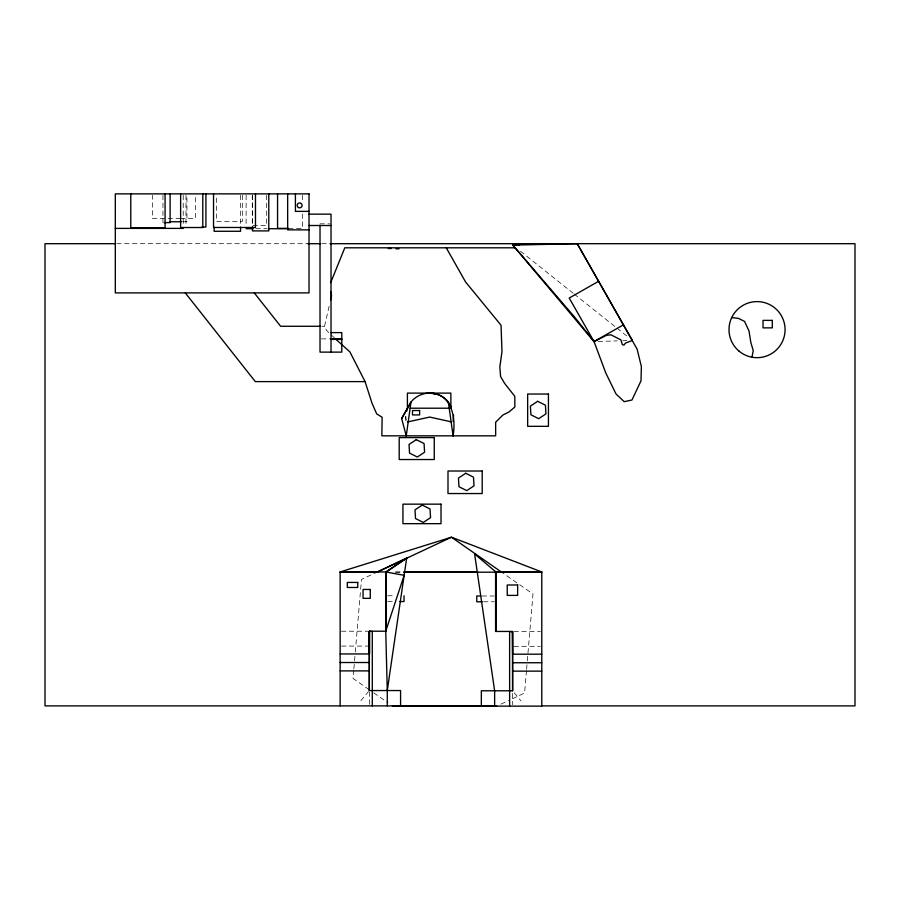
<?xml version="1.0" encoding="UTF-8"?>
<svg xmlns="http://www.w3.org/2000/svg" width="900" height="900" viewBox="0 0 900 900"><rect width="100%" height="100%" fill="white"/><g stroke="black" fill="none" stroke-linecap="round" stroke-linejoin="round"><path stroke-width="0.67" stroke-dasharray="4.5 3.38" d="M353.756 670.106L353.048 678.442L369.304 689.771M353.88 668.722L355.185 653.434M355.298 652.05L361.485 579.42L375.705 572.749M526.477 670.646L524.565 693.045L512.471 698.726M526.59 669.251L527.186 662.254M527.31 660.847L533.002 594.023L501.671 572.197M334.474 337.95L326.61 330.536L324.54 326.272L329.67 303.851M360.911 700.661L368.471 691.56M501.007 704.104L508.646 700.515M598.14 341.46L617.299 340.886M622.766 340.729L626.873 340.605M180.484 218.34L195.638 218.34L195.638 195.232M180.484 218.621L152.471 218.621L152.471 195.244M182.734 221.749L186.941 221.749L186.941 195.266M320.017 223.841L329.647 223.841M288.619 228.375L302.434 228.375L302.434 213.188M255.893 228.713L267.053 228.713M116.663 243.697L307.755 243.697M321.806 243.697L330.233 243.697M321.795 326.272L324.54 326.272M321.39 338.873L329.647 338.873M395.494 571.95L403.155 571.95M395.527 572.197L402.514 572.197M387.697 595.755L394.504 595.755M482.152 595.991L494.235 595.991M387.697 601.538L393.142 601.538M483.491 601.774L494.235 601.774M341.449 631.215L367.942 631.215M513.934 631.451L540.45 631.451M341.527 646.076L367.92 646.076M514.001 646.312L540.382 646.312M373.736 692.854L388.046 702.821M520.504 251.235L573.131 293.22M574.234 294.086L615.904 327.319M616.995 328.196L627.964 336.938M514.283 692.809L520.999 700.909M405.855 416.306L406.091 419.861M512.471 693.439L512.471 704.734M369.45 691.942L369.45 704.498M302.434 195.244L302.434 200.768M266.501 195.255L266.501 225.641L252.281 225.641L252.281 195.255M252.461 195.244L252.461 226.789M246.116 195.266L246.116 225.922M242.426 195.244L242.426 221.355L216.416 221.355L216.416 195.244M240.559 195.255L240.559 225.743M185.985 195.255L185.985 225.653M183.218 195.255L183.218 225.63M162.956 195.244L162.956 222.615M406.024 421.065A23.974 23.974 0 0 1 405.709 416.306"/><path stroke-width="1.35" d="M400.579 705.893L400.579 690.548L369.304 690.548L369.394 631.395M340.144 653.951L369.45 653.951L369.45 631.215L386.336 631.215L386.336 571.95L406.654 558.146L387.281 690.548L387.281 705.893M401.67 418.567L410.985 402.053L406.249 435.836L401.67 418.567L410.985 402.053A23.974 23.974 0 0 1 448.346 402.053L453.071 435.836C456.233 418.399 451.868 393.053 429.66 393.109M453.15 421.043L453.555 415.125M430.391 393.21L436.702 394.166M751.939 357.199L753.255 350.696L750.836 342.517L749.002 330.964L744.57 321.412L738.506 318.397L731.722 317.576M406.699 411.188L407.396 408.206L407.396 393.109L450.877 393.109L450.877 408.206M330.615 299.869L331.549 295.886L330.84 291.87M385.74 631.215L404.145 575.314L385.74 571.95L385.74 631.215L387.281 690.548M330.705 282.589L344.801 247.804L515.126 247.804M519.356 244.98L514.688 243.697L512.82 245.115L594.034 341.584L605.835 373.106L616.016 393.941L624.206 401.67L631.957 400.016L641.002 380.835L641.363 366.593L637.133 349.144L577.226 243.697L512.82 245.115L574.346 316.755L594.034 341.584L606.566 335.284L610.954 334.811L620.899 339.919L622.361 344.655L623.97 345.082L625.444 343.103L632.351 340.436L577.226 243.697M385.74 571.95L406.654 558.146L377.392 571.95M598.635 281.273L569.216 298.035L594.034 341.584L623.452 324.821M340.144 705.893L340.144 571.95L451.463 537.21L541.778 571.95L541.778 706.129L481.343 706.129L481.343 690.784L512.606 690.784L512.606 631.643L509.625 631.643L509.625 706.129M407.554 421.942L429.66 417.071L451.777 421.942M309.026 211.376L295.414 211.376L295.414 193.871M309.026 214.166L331.02 214.166L331.02 352.125M170.111 221.749L181.328 221.749M164.149 222.615L170.111 222.615L170.111 193.871M309.026 225.506L331.02 225.506M201.926 227.036L205.909 227.036L205.909 193.871M115.312 228.398L183.218 228.398M288.619 228.375L277.571 228.375L277.571 193.871M246.116 228.713L253.091 228.713M268.447 228.713L287.977 228.713M309.026 229.871L287.662 229.871L287.662 193.871M115.256 243.697L45 243.697L45 705.893L481.343 705.893M307.755 243.697L320.4 243.697M330.233 243.697L855 243.697L855 705.893L541.778 705.893M388.26 248.535L391.207 248.535M395.978 248.805L398.97 248.805M320.423 326.272L280.62 326.272L254.273 292.894M331.02 332.606L341.786 332.606L341.786 352.125L320.017 352.125L320.017 225.248M331.02 338.873L341.786 338.873M331.02 339.401L341.786 339.401M446.265 247.804L465.57 281.959L501.03 325.215L501.986 351.63L499.849 366.896L500.569 376.515L504.743 383.558L514.789 396.293L514.89 406.946L509.152 411.874L502.841 415.058L495.652 422.224L495.652 435.836L381.87 435.836L382.118 417.218L376.706 413.921L372.094 403.447L365.074 381.611L255.308 381.611L185.287 292.894M410.119 408.206L449.201 408.206M340.144 571.95L386.336 571.95M403.853 571.95L477.652 571.95M495.754 571.95L541.778 571.95M340.144 572.197L376.886 572.197L451.463 537.21L501.671 572.197M403.92 572.197L541.778 572.197M480.803 595.991L476.775 595.991L476.775 601.774L482.152 601.774M399.949 601.538L404.032 601.538L404.032 595.755M541.778 654.188L512.606 654.188L512.471 631.451L495.574 631.451L495.574 572.197M340.144 662.512L369.304 662.512M512.606 662.749L541.778 662.749M340.144 670.894L369.304 670.894M512.606 671.141L541.778 671.141M392.445 705.893L496.676 706.129M514.688 243.697L516.398 245.036M335.464 338.873L349.864 351.855L365.074 381.611M448.346 402.053L450.877 406.395M512.516 631.643L512.606 690.784M496.17 631.451L496.17 572.197L474.615 553.972L494.64 690.784L494.64 706.129M453.071 430.391L453.071 435.836M406.249 433.114L406.249 435.836M372.285 705.893L372.285 631.395L369.304 631.395L369.304 690.548M369.45 631.215L369.45 653.951M268.774 193.871L268.774 230.906L252.461 230.906L252.461 226.789M255.487 193.871L255.487 227.475L213.536 227.475L213.536 193.871M240.559 227.126L240.559 231.278L214.121 231.278L214.121 227.126M202.792 193.871L202.792 227.52L180.63 227.52L180.63 193.871M165.083 193.871L165.083 227.903L130.781 227.903L130.781 193.871M416.284 439.661L409.027 444.454L409.556 453.127L417.33 457.02L424.586 452.228L424.069 443.543L416.284 439.661M537.649 401.31L530.392 406.103L530.91 414.787L538.684 418.669L545.94 413.876L545.423 405.202L537.649 401.31M465.716 473.265L458.46 478.058L458.978 486.731L466.762 490.624L474.019 485.831L473.49 477.157L465.716 473.265M422.246 505.08L414.99 509.861L415.519 518.546L423.293 522.439L430.549 517.646L430.031 508.961L422.246 505.08M309.026 193.871L115.312 193.871L115.312 292.894L309.026 292.894L309.026 193.871M772.29 320.377L763.02 320.377L763.02 327.87L772.29 327.87L772.29 320.377M548.438 394.043L527.648 394.043L527.648 426.33L548.438 426.33L548.438 394.043M419.625 410.524L412.493 410.524L412.493 414.934L419.625 414.934L419.625 410.524M434.261 437.603L399.195 437.603L399.195 459.529L434.261 459.529L434.261 437.603M482.209 471.015L447.998 471.015L447.998 493.549L482.209 493.549L482.209 471.015M441.022 504.157L402.941 504.157L402.941 523.665L441.022 523.665L441.022 504.157M357.75 582.435L347.31 582.435L347.31 587.475L357.75 587.475L357.75 582.435M517.635 585L507.229 585L507.229 595.395L517.635 595.395L517.635 585M370.26 589.455L363.06 589.455L363.06 598.331L370.26 598.331L370.26 589.455M738.832 350.955A28.035 28.035 0 0 0 784.609 334.721A28.035 28.035 0 0 0 747.664 303.21A28.035 28.035 0 0 0 738.832 350.955M298.418 207.518A2.453 2.453 0 0 0 302.096 205.403A2.453 2.453 0 0 0 298.418 203.276A2.453 2.453 0 0 0 298.418 207.518"/></g></svg>
